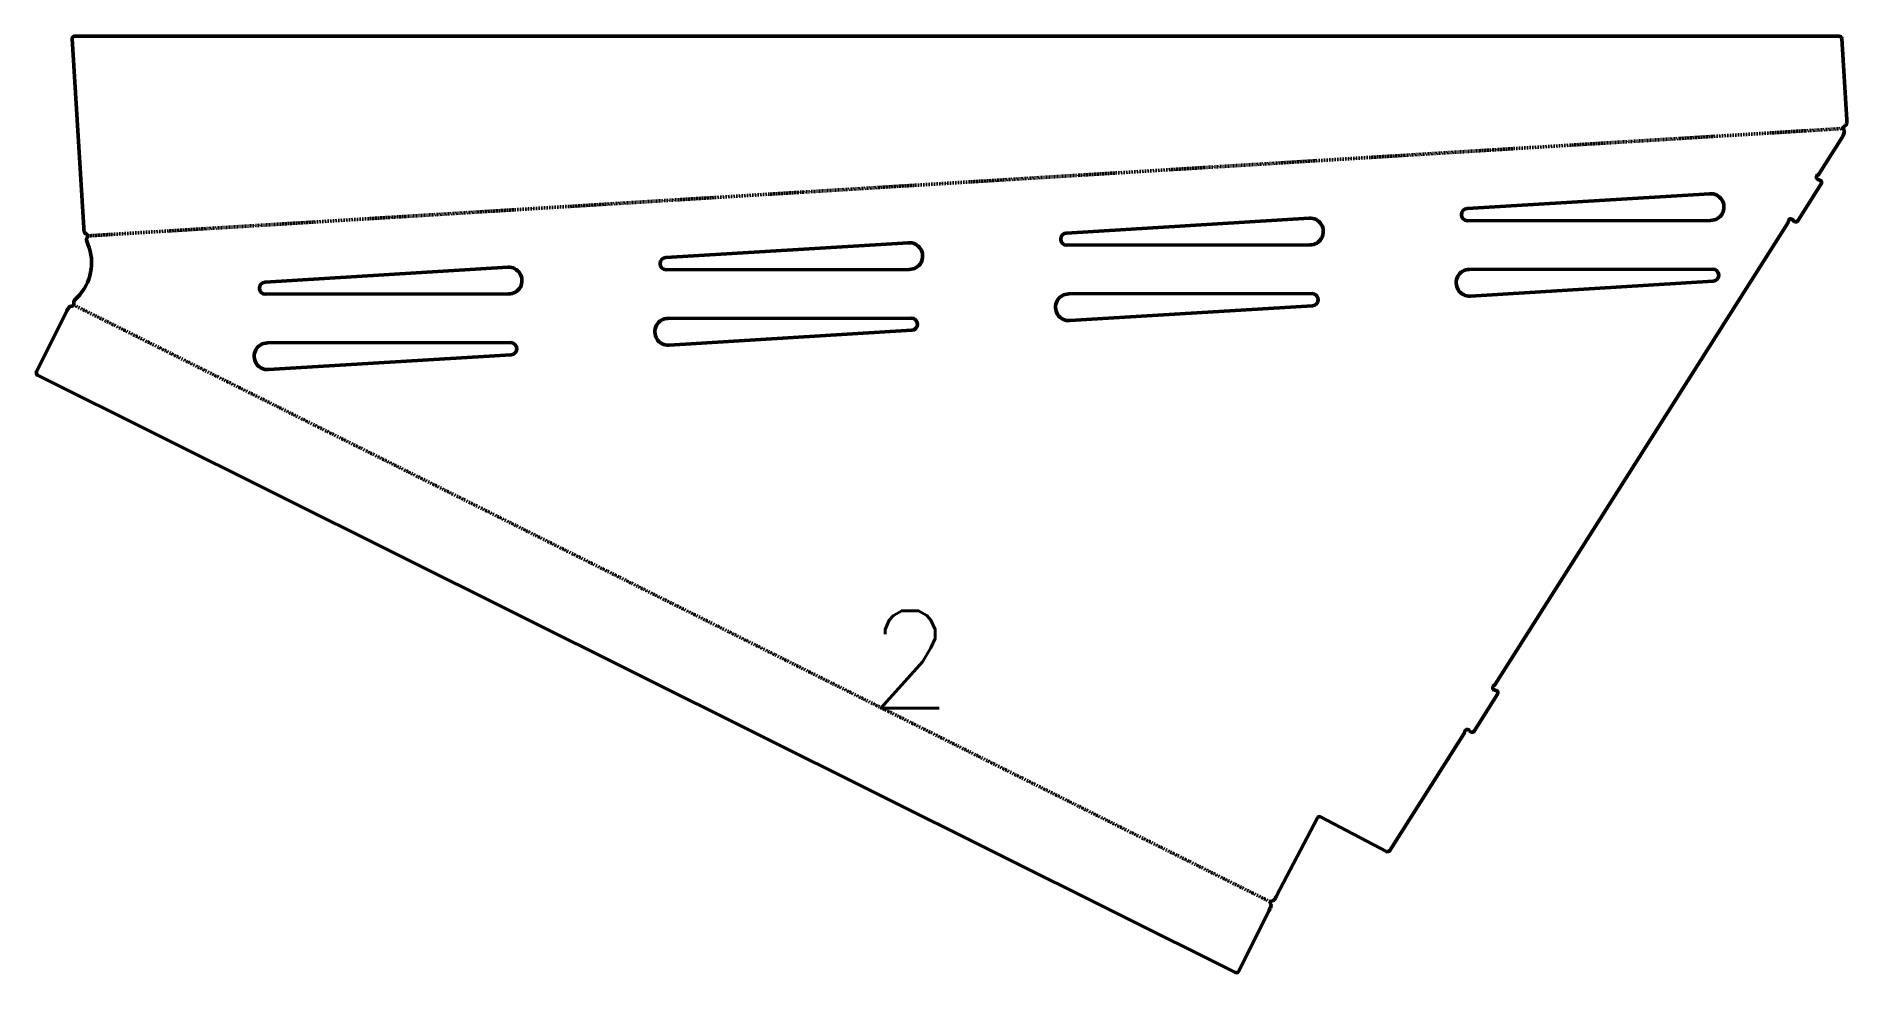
# Model space of a CAD drawing. Header units: millimetres. Extents: x 13 to 757, y 14 to 399.
import ezdxf
from ezdxf.enums import TextEntityAlignment as Align

# ---------------------------------------------------------------- set-up
doc = ezdxf.new("R2010")
doc.units = ezdxf.units.MM
doc.linetypes.add('DASHDOT', pattern=[1, 0.5, -0.25, 0, -0.25])
doc.layers.add('Bend', color=1, linetype='DASHDOT', lineweight=50)
doc.layers.add('Cutting', color=5, linetype='Continuous', lineweight=50)
doc.layers.add('Mark', color=6, linetype='Continuous')
doc.styles.add('RomanS.shx', font='RomanS.shx')

msp = doc.modelspace()

# ---------------------------------------------------------------- linework, layer by layer
at = {"layer": 'Bend'}
for p, q in [((755.87, 360.74), (34.27, 316.61)), ((28.49, 288.22), (520.47, 42.93))]:
    msp.add_line(p, q, dxfattribs=at)
at = {"layer": 'Cutting', "flags": 128}
for points in [[(541.05, 77.88, 0.414214), (539.7, 77.46), (522.96, 45.49, -0.001926), (522.95, 45.48, 0.000736), (522.22, 44.1, 0.000061), (522.17, 44.01, -0.267222), (521.33, 43.48, 0.579916), (520.52, 41.94, -0.266677), (520.57, 40.95, 0.002654), (519.82, 39.46), (507.33, 14.4, -0.414214), (505.99, 13.96), (13.64, 259.43, -0.414214), (13.19, 260.77), (25.68, 285.83, -0.035617), (26.52, 287.24, -0.282631), (27.47, 287.67, 0.557003), (28.54, 288.99, -0.270478), (28.74, 289.98, 0.002389), (29.86, 291.28, -0.023306), (29.92, 291.35, 0.304135), (34.36, 313.17, -0.023306), (34.33, 313.26, 0.009638), (33.8, 314.89, -0.270478), (34.01, 315.88, 0.557003), (33.54, 317.51, -0.282631), (32.83, 318.28, -0.031377), (32.62, 319.91), (27.87, 397.58, -0.432221), (28.87, 398.64), (754.25, 398.64, -0.396433), (755.25, 397.7), (757.3, 364.23, -0.047992), (757.24, 362.58, -0.291099), (756.56, 361.76, 0.537496), (756.12, 360.15, -0.278944), (756.29, 359.13, -0.013422), (755.58, 357.4, -0.040227), (755.5, 357.26), (745.77, 341.91, -0.137871), (745.36, 341.55, 0.786918), (745.79, 339.66, -0.137871), (746.31, 339.5), (746.52, 339.37, -0.414214), (746.83, 337.99), (737.18, 322.79, -0.414214), (735.8, 322.48), (735.59, 322.61, -0.137871), (735.23, 323.02, 0.786918), (733.33, 322.59, -0.137871), (733.18, 322.07), (612.7, 132.21, -0.137871), (612.3, 131.85, 0.786918), (612.72, 129.95, -0.137871), (613.24, 129.8), (613.45, 129.66, -0.414214), (613.76, 128.28), (604.11, 113.08, -0.414214), (602.73, 112.78), (602.52, 112.91, -0.137871), (602.16, 113.31, 0.786918), (600.26, 112.89, -0.137871), (600.11, 112.37), (569.45, 64.05, -0.390075), (568.14, 63.7)], [(601.39, 322.85, -0.970437), (601.23, 327.85), (701, 333.95, -1.030464), (701.34, 322.96)], [(436.7, 312.78, -0.970437), (436.54, 317.78), (536.31, 323.88, -1.030464), (536.65, 312.89)], [(272.01, 302.71, -0.970437), (271.85, 307.7), (371.62, 313.81, -1.030464), (371.96, 302.82)], [(107.31, 292.64, -0.970437), (107.16, 297.63), (206.93, 303.73, -1.030464), (207.27, 292.74)], [(602.59, 291.87, -1.030464), (602.25, 302.86), (702.21, 302.96, -0.970437), (702.36, 297.97)], [(437.9, 281.79, -1.030464), (437.56, 292.78), (537.51, 292.89, -0.970437), (537.67, 287.89)], [(273.21, 271.72, -1.030464), (272.87, 282.71), (372.82, 282.82, -0.970437), (372.98, 277.82)], [(108.52, 261.65, -1.030464), (108.17, 272.64), (208.13, 272.74, -0.970437), (208.29, 267.75)]]:
    msp.add_lwpolyline(points, format="xyb", close=True, dxfattribs=at)

# ---------------------------------------------------------------- texts
at = {"layer": 'Mark', "color": 6, "style": 'RomanS.shx'}
msp.add_text('2', height=40, dxfattribs=at).set_placement((372.28, 162.56), align=Align.TOP_CENTER)

doc.saveas('drawing.dxf')
